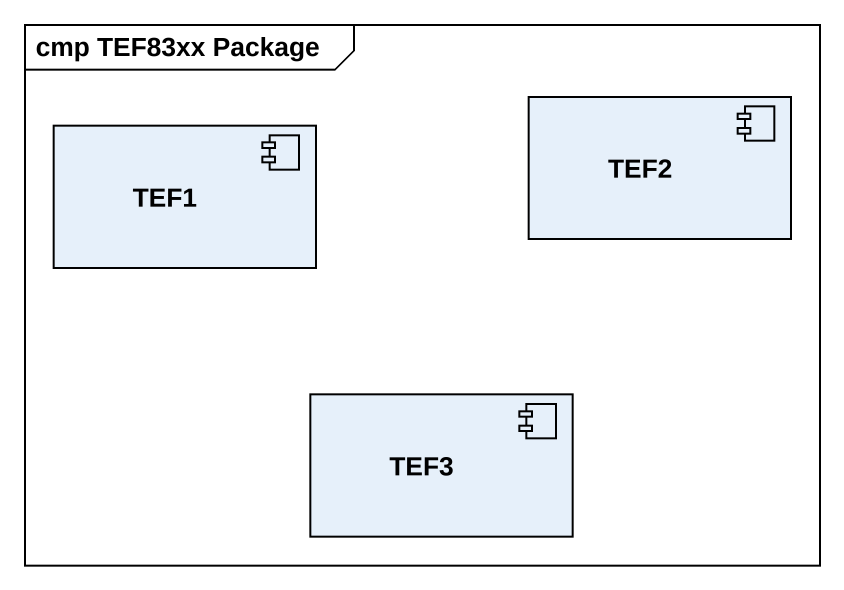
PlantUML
@startuml
mainframe cmp TEF83xx Package
component TEF1
component TEF2
component TEF3
@enduml
